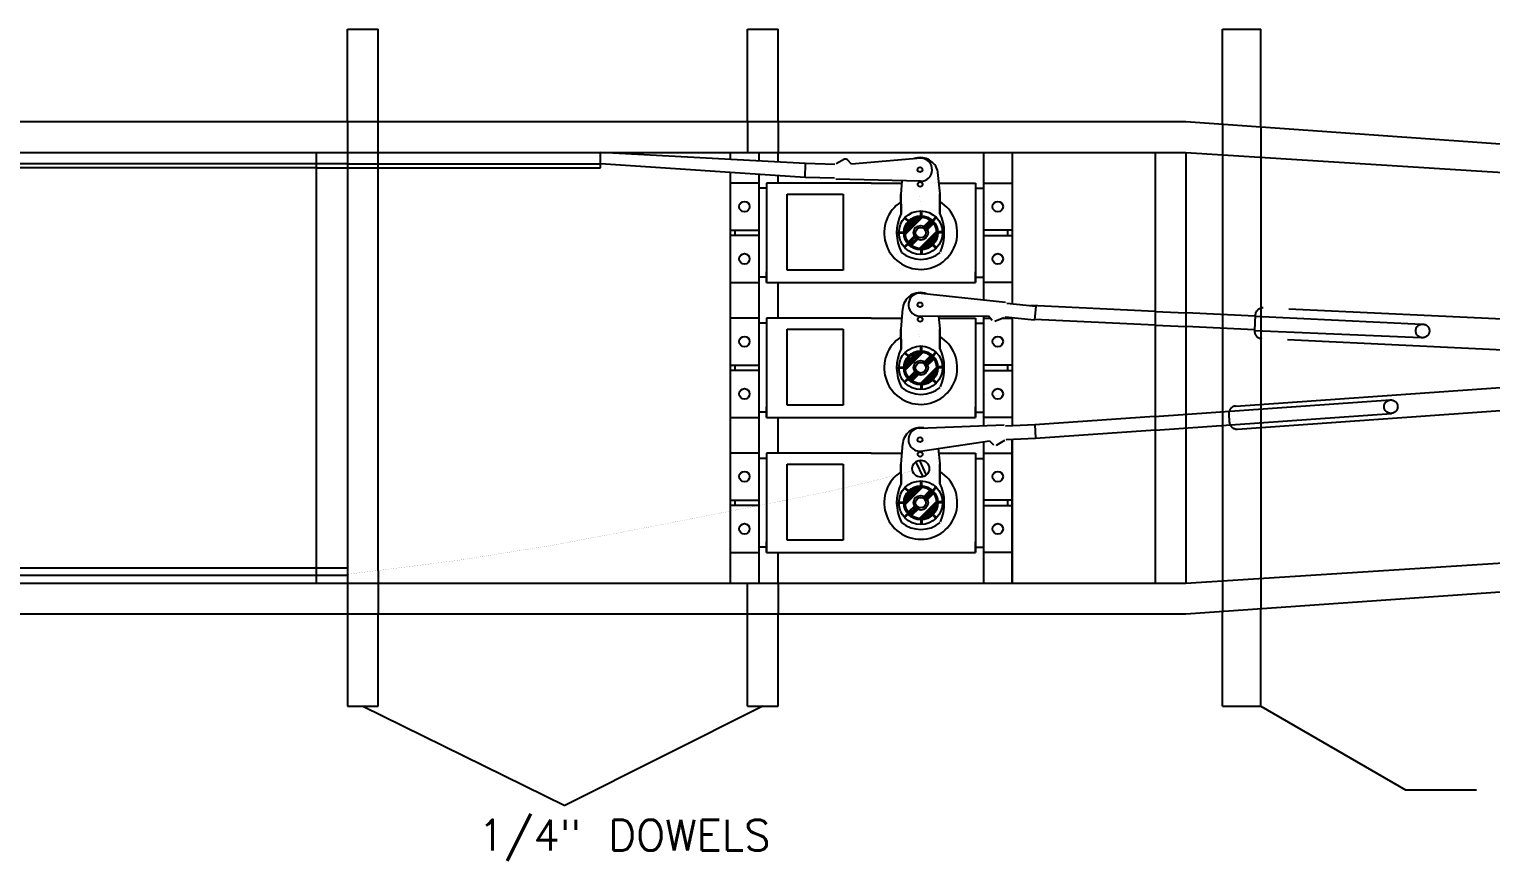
# Model space of a CAD drawing. Extents: x -766 to 850, y -844 to 880.
# Drawn here: x -267.1 to 34.6, y 461.7 to 633.3 of the extents above; entities that cross this region are included whole.
import ezdxf

# ---------------------------------------------------------------- set-up
doc = ezdxf.new("R2010")
doc.units = 0
doc.header["$LTSCALE"] = 25
doc.header["$MEASUREMENT"] = 0
doc.linetypes.add('HIDDEN', pattern=[9.525, 6.35, -3.175])
doc.layers.add('CONSTRUCTION', color=7, linetype='CONTINUOUS')
doc.layers.add('CONTINUOUS', color=7, linetype='CONTINUOUS')
doc.styles.get("Standard").update_dxf_attribs({"font": 'txt.shx'})

# ---------------------------------------------------------------- blocks, each defined once
blk = doc.blocks.new('*U15')
at = {"layer": 'CONSTRUCTION', "color": 7, "linetype": 'Continuous'}
for p, q in [((-86.31, 563.37), (-82.98, 566.7)), ((-86.29, 563.84), (-83.45, 566.69)), ((-86.27, 562.96), (-82.57, 566.67)), ((-86.18, 564.4), (-84.01, 566.57)), ((-82.57, 564.42), (-81.02, 565.97)), ((-82.31, 564.23), (-80.79, 565.75)), ((-82.13, 563.97), (-80.58, 565.52)), ((-82.02, 563.63), (-80.38, 565.26)), ((-85.58, 561.42), (-84.03, 562.97)), ((-85.36, 561.18), (-83.84, 562.71)), ((-85.13, 560.97), (-83.57, 562.52)), ((-84.87, 560.78), (-83.23, 562.41)), ((-83.16, 560.24), (-79.85, 563.55)), ((-82.68, 560.27), (-79.87, 563.08)), ((-82.11, 560.39), (-80, 562.51)), ((-81.22, 560.83), (-80.44, 561.62))]:
    blk.add_line(p, q, dxfattribs=at)
blk = doc.blocks.new('*U16')
at = {"layer": 'CONSTRUCTION', "color": 7, "linetype": 'Continuous'}
for p, q in [((-86.31, 591.43), (-83.18, 594.56)), ((-86.3, 590.99), (-82.74, 594.55)), ((-86.26, 591.93), (-83.68, 594.51)), ((-86.07, 592.56), (-84.32, 594.32)), ((-83.34, 588.11), (-79.86, 591.59)), ((-82.71, 592.34), (-81.13, 593.91)), ((-82.42, 592.17), (-80.89, 593.7)), ((-82.2, 591.95), (-80.67, 593.48)), ((-82.05, 591.64), (-80.47, 593.23)), ((-85.66, 589.38), (-84.09, 590.95)), ((-85.46, 589.14), (-83.93, 590.67)), ((-85.23, 588.92), (-83.7, 590.45)), ((-84.98, 588.72), (-83.39, 590.3)), ((-82.9, 588.1), (-79.86, 591.15)), ((-82.38, 588.17), (-79.93, 590.63)), ((-81.69, 588.41), (-80.16, 589.94))]:
    blk.add_line(p, q, dxfattribs=at)
blk = doc.blocks.new('*U17')
at = {"layer": 'CONSTRUCTION', "color": 7, "linetype": 'Continuous'}
for p, q in [((-86.31, 535.68), (-83.14, 538.85)), ((-86.29, 535.25), (-82.71, 538.83)), ((-86.27, 536.18), (-83.64, 538.8)), ((-86.09, 536.8), (-84.26, 538.63)), ((-82.68, 536.62), (-81.12, 538.18)), ((-82.4, 536.45), (-80.87, 537.98)), ((-82.18, 536.22), (-80.65, 537.75)), ((-82.05, 535.91), (-80.45, 537.5)), ((-85.65, 533.65), (-84.08, 535.22)), ((-85.44, 533.41), (-83.91, 534.94)), ((-85.21, 533.19), (-83.68, 534.72)), ((-84.96, 532.99), (-83.37, 534.58)), ((-83.31, 532.39), (-79.86, 535.85)), ((-82.86, 532.39), (-79.86, 535.4)), ((-82.33, 532.47), (-79.94, 534.87)), ((-81.63, 532.73), (-80.19, 534.17))]:
    blk.add_line(p, q, dxfattribs=at)

msp = doc.modelspace()

# ---------------------------------------------------------------- linework, layer by layer
at = {"layer": 'CONSTRUCTION', "color": 7, "linetype": 'Continuous'}
for p, q in [((-334.76, 614.27), (-28.37, 614.27)), ((-28.37, 614.27), (565.58, 572.41)), ((-328.41, 607.92), (-28.37, 607.92)), ((-207.76, 519.02), (-207.76, 607.92)), ((-201.41, 607.92), (-201.41, 519.02)), ((-34.72, 607.92), (-34.72, 519.02)), ((-28.37, 607.92), (-28.37, 519.02)), ((-122.44, 601.57), (-122.44, 591.87)), ((-116.51, 601.57), (-122.44, 601.57)), ((-116.51, 601.57), (-116.51, 591.87)), ((-114.89, 600.5), (-116.51, 600.5)), ((-93.33, 601.57), (-114.89, 601.57)), ((-114.89, 601.57), (-114.89, 599.42)), ((-114.89, 601.57), (-114.89, 581.08)), ((-93.33, 601.57), (-86.99, 601.57)), ((-79.4, 601.57), (-71.76, 601.57)), ((-71.76, 601.57), (-71.76, 581.08)), ((-71.76, 601.57), (-71.76, 599.42)), ((-71.76, 601.57), (-71.76, 581.08)), ((-71.76, 600.5), (-70.14, 600.5)), ((-70.14, 601.57), (-64.21, 601.57)), ((-70.14, 601.57), (-70.14, 591.87)), ((-64.21, 601.57), (-64.21, 591.87)), ((-110.68, 583.61), (-110.68, 599.28)), ((-110.68, 599.28), (-99.06, 599.28)), ((-99.06, 599.28), (-99.06, 583.61)), ((-122.44, 591.87), (-116.51, 591.87)), ((-121.47, 591.87), (-121.47, 590.73)), ((-64.21, 591.87), (-70.14, 591.87)), ((-65.18, 591.87), (-65.18, 590.73)), ((-116.51, 590.73), (-122.44, 590.73)), ((-122.44, 590.73), (-122.44, 581.08)), ((-116.51, 590.73), (-116.51, 581.08)), ((-70.14, 590.73), (-70.14, 581.08)), ((-70.14, 590.73), (-64.21, 590.73)), ((-64.21, 590.73), (-64.21, 581.08)), ((-114.89, 581.08), (-114.89, 583.24)), ((-99.06, 583.61), (-110.68, 583.61)), ((-71.76, 581.08), (-71.76, 583.24)), ((-122.44, 581.08), (-116.51, 581.08)), ((-114.89, 582.16), (-116.51, 582.16)), ((-114.89, 581.08), (-71.76, 581.08)), ((-71.76, 582.16), (-70.14, 582.16)), ((-64.21, 581.08), (-70.14, 581.08)), ((-82.98, 578.86), (-65.61, 577.02)), ((-65.34, 576.82), (-59.31, 576.18)), ((-59.31, 576.18), (-59.62, 573.35)), ((-116.51, 573.72), (-122.44, 573.72)), ((-122.44, 573.72), (-122.44, 564.01)), ((-116.51, 573.72), (-116.51, 564.01)), ((-93.33, 573.72), (-114.89, 573.72)), ((-114.89, 573.72), (-114.89, 553.23)), ((-114.89, 573.72), (-114.89, 571.56)), ((-93.33, 573.72), (-86.99, 573.72)), ((-83.48, 574.13), (-69.1, 574.2)), ((-83.22, 574.18), (-83.23, 574.18)), ((-79.4, 573.72), (-71.76, 573.72)), ((-71.76, 573.72), (-71.76, 553.23)), ((-71.76, 573.72), (-71.76, 553.23)), ((-71.76, 573.72), (-71.76, 571.56)), ((-70.14, 573.72), (-68.72, 573.72)), ((-70.14, 573.72), (-70.14, 564.01)), ((-69.1, 574.2), (-68.35, 573.26)), ((-67.76, 573.11), (-65.95, 573.86)), ((-66.29, 573.72), (-64.21, 573.72)), ((-65.64, 573.99), (-59.62, 573.35)), ((-64.21, 573.72), (-64.21, 564.01)), ((-114.89, 572.64), (-116.51, 572.64)), ((-110.68, 555.76), (-110.68, 571.43)), ((-110.68, 571.43), (-99.06, 571.43)), ((-99.06, 571.43), (-99.06, 555.76)), ((-71.76, 572.64), (-70.14, 572.64)), ((-122.44, 564.01), (-116.51, 564.01)), ((-116.51, 562.88), (-122.44, 562.88)), ((-122.44, 562.88), (-122.44, 553.23)), ((-121.47, 564.01), (-121.47, 562.88)), ((-116.51, 562.88), (-116.51, 553.23)), ((-64.21, 564.01), (-70.14, 564.01)), ((-70.14, 562.88), (-64.21, 562.88)), ((-70.14, 562.88), (-70.14, 553.23)), ((-65.18, 564.01), (-65.18, 562.88)), ((-64.21, 562.88), (-64.21, 553.23)), ((-114.89, 553.23), (-114.89, 555.39)), ((-99.06, 555.76), (-110.68, 555.76)), ((-71.76, 553.23), (-71.76, 555.39)), ((-122.44, 553.23), (-116.51, 553.23)), ((-114.89, 554.31), (-116.51, 554.31)), ((-114.89, 553.23), (-71.76, 553.23)), ((-71.76, 554.31), (-70.14, 554.31)), ((-64.21, 553.23), (-70.14, 553.23)), ((-28.37, 512.67), (565.58, 554.53)), ((-83.32, 551.02), (-65.87, 551.68)), ((-65.58, 551.52), (-59.52, 551.75)), ((-59.52, 551.75), (-59.41, 548.91)), ((-83.14, 546.26), (-68.92, 548.38)), ((-82.89, 546.35), (-82.9, 546.35)), ((-68.92, 548.38), (-68.04, 547.56)), ((-67.43, 547.5), (-65.75, 548.5)), ((-65.47, 548.68), (-59.41, 548.91)), ((-122.44, 545.86), (-122.44, 536.16)), ((-116.51, 545.86), (-122.44, 545.86)), ((-116.51, 545.86), (-116.51, 536.16)), ((-114.89, 544.78), (-116.51, 544.78)), ((-114.89, 545.86), (-114.89, 543.71)), ((-93.33, 545.86), (-114.89, 545.86)), ((-114.89, 545.86), (-114.89, 525.37)), ((-110.68, 543.57), (-99.06, 543.57)), ((-110.68, 527.9), (-110.68, 543.57)), ((-99.06, 543.57), (-99.06, 527.9)), ((-93.33, 545.86), (-86.99, 545.86)), ((-79.4, 545.86), (-71.76, 545.86)), ((-71.76, 545.86), (-71.76, 525.37)), ((-71.76, 545.86), (-71.76, 543.71)), ((-71.76, 545.86), (-71.76, 525.37)), ((-71.76, 544.78), (-70.14, 544.78)), ((-70.14, 545.86), (-64.21, 545.86)), ((-70.14, 545.86), (-70.14, 536.16)), ((-64.21, 545.86), (-64.21, 536.16)), ((-122.44, 536.16), (-116.51, 536.16)), ((-122.44, 535.02), (-122.44, 525.37)), ((-116.51, 535.02), (-122.44, 535.02)), ((-121.47, 536.16), (-121.47, 535.02)), ((-116.51, 535.02), (-116.51, 525.37)), ((-64.21, 536.16), (-70.14, 536.16)), ((-70.14, 535.02), (-70.14, 525.37)), ((-70.14, 535.02), (-64.21, 535.02)), ((-65.18, 536.16), (-65.18, 535.02)), ((-64.21, 535.02), (-64.21, 525.37)), ((-99.06, 527.9), (-110.68, 527.9)), ((-122.44, 525.37), (-116.51, 525.37)), ((-114.89, 526.45), (-116.51, 526.45)), ((-114.89, 525.37), (-114.89, 527.53)), ((-114.89, 525.37), (-71.76, 525.37)), ((-71.76, 525.37), (-71.76, 527.53)), ((-71.76, 526.45), (-70.14, 526.45)), ((-64.21, 525.37), (-70.14, 525.37)), ((-328.41, 519.02), (-28.37, 519.02)), ((-334.76, 512.67), (-28.37, 512.67))]:
    msp.add_line(p, q, dxfattribs=at)
at = {"layer": 'CONSTRUCTION', "color": 3, "linetype": 'HIDDEN'}
for p, q in [((-28.37, 607.92), (568.53, 569.82)), ((-28.37, 519.02), (568.53, 557.12))]:
    msp.add_line(p, q, dxfattribs=at)
at = {"layer": 'CONSTRUCTION', "color": 7, "linetype": 'Continuous', "const_width": 0.01}
for points in [[(-65.61, 577.02), (-65.59, 576.99), (-65.58, 576.97), (-65.56, 576.95), (-65.54, 576.93), (-65.52, 576.91), (-65.5, 576.89), (-65.47, 576.88), (-65.45, 576.87), (-65.42, 576.85), (-65.4, 576.84), (-65.34, 576.82)], [(-68.35, 573.26), (-68.28, 573.19), (-68.19, 573.13), (-68.1, 573.09), (-68, 573.07), (-67.91, 573.07), (-67.81, 573.09), (-67.76, 573.11)], [(-65.95, 573.86), (-65.93, 573.88), (-65.9, 573.9), (-65.88, 573.92), (-65.86, 573.93), (-65.83, 573.95), (-65.81, 573.96), (-65.78, 573.97), (-65.76, 573.98), (-65.73, 573.98), (-65.7, 573.99), (-65.67, 573.99), (-65.64, 573.99)], [(-65.87, 551.68), (-65.85, 551.66), (-65.83, 551.64), (-65.81, 551.62), (-65.79, 551.6), (-65.76, 551.58), (-65.74, 551.57), (-65.71, 551.56), (-65.69, 551.55), (-65.66, 551.54), (-65.63, 551.54), (-65.58, 551.52)], [(-68.04, 547.56), (-67.96, 547.5), (-67.87, 547.46), (-67.77, 547.43), (-67.67, 547.43), (-67.58, 547.44), (-67.48, 547.47), (-67.43, 547.5)], [(-65.75, 548.5), (-65.73, 548.53), (-65.71, 548.55), (-65.69, 548.57), (-65.67, 548.59), (-65.65, 548.6), (-65.63, 548.62), (-65.61, 548.63), (-65.58, 548.65), (-65.55, 548.66), (-65.53, 548.66), (-65.5, 548.67), (-65.47, 548.68)]]:
    msp.add_lwpolyline(points, dxfattribs=at)
at = {"layer": 'CONSTRUCTION', "color": 7, "linetype": 'Continuous'}
for centre, radius in [((-119.48, 596.72), 1.08), ((-67.18, 596.72), 1.08), ((-83.08, 591.33), 3.24), ((-83.08, 591.33), 1.08), ((-119.48, 585.94), 1.08), ((-67.18, 585.94), 1.08), ((-119.48, 568.87), 1.08), ((-67.18, 568.87), 1.08), ((-83.08, 563.47), 3.24), ((-83.08, 563.47), 1.08), ((-119.48, 558.08), 1.08), ((-67.18, 558.08), 1.08), ((-119.48, 541.01), 1.08), ((-67.18, 541.01), 1.08), ((-83.08, 535.62), 3.24), ((-83.08, 535.62), 1.08), ((-119.48, 530.23), 1.08), ((-67.18, 530.23), 1.08)]:
    msp.add_circle(centre, radius, dxfattribs=at)
for centre, radius, start, end in [((-83.08, 591.33), 7.55, 122.6454, 58.6481), ((-83.23, 576.5), 2.38, 83.9294, 263.9294), ((-83.08, 563.47), 7.55, 122.6454, 58.6481), ((-83.23, 548.64), 2.38, 92.1548, 272.1548), ((-83.08, 535.62), 7.55, 122.6454, 58.6481)]:
    msp.add_arc(centre, radius, start, end, dxfattribs=at)
at = {"layer": 'CONTINUOUS', "color": 7, "linetype": 'Continuous'}
for p, q in [((-201.41, 614.27), (-201.41, 633.32)), ((-201.41, 633.32), (-195.06, 633.32)), ((-195.06, 614.27), (-195.06, 633.32)), ((-118.86, 614.27), (-118.86, 633.32)), ((-118.86, 633.32), (-112.51, 633.32)), ((-112.51, 614.27), (-112.51, 633.32)), ((-20.83, 633.32), (-12.89, 633.32)), ((-20.83, 613.74), (-20.83, 633.32)), ((-12.89, 613.18), (-12.89, 633.32)), ((-106.89, 605.59), (-149.17, 607.92)), ((-149.17, 604.75), (-149.17, 607.92)), ((-122.44, 607.92), (-122.44, 606.45)), ((-122.44, 607.92), (-116.51, 607.92)), ((-116.51, 607.92), (-116.51, 606.12)), ((-112.51, 605.9), (-112.51, 607.92)), ((-98.79, 606.48), (-100.54, 605.58)), ((-97.36, 605.5), (-98.19, 606.37)), ((-83.04, 606.71), (-97.36, 605.5)), ((-70.14, 607.92), (-70.14, 577.5)), ((-70.14, 607.92), (-64.21, 607.92)), ((-64.21, 607.92), (-64.21, 576.7)), ((-207.76, 604.75), (-328.41, 604.75)), ((-201.41, 604.75), (-149.17, 604.75)), ((-195.06, 521.58), (-195.06, 604.75)), ((-106.96, 602.74), (-149.17, 605.54)), ((-122.44, 603.77), (-122.44, 519.02)), ((-116.51, 603.38), (-116.51, 519.02)), ((-106.96, 602.74), (-106.89, 605.59)), ((-100.83, 605.43), (-106.89, 605.59)), ((-79.68, 604.37), (-79.17, 599.37)), ((-79.68, 604.37), (-79.17, 599.37)), ((-79.68, 604.37), (-79.17, 599.37)), ((-112.51, 601.57), (-112.51, 603.11)), ((-100.91, 602.58), (-106.96, 602.74)), ((-83.16, 601.95), (-100.62, 602.41)), ((-86.95, 602.05), (-87.17, 599.28)), ((-86.95, 602.05), (-87.17, 599.28)), ((-86.95, 602.05), (-87.17, 599.28)), ((-87.13, 595.28), (-87.17, 599.28)), ((-87.13, 595.28), (-87.17, 599.28)), ((-87.17, 599.28), (-87.13, 595.28)), ((-87.13, 595.28), (-87.17, 599.28)), ((-87.17, 599.28), (-87.13, 595.28)), ((-87.17, 599.28), (-87.13, 595.28)), ((-79.13, 595.37), (-79.17, 599.37)), ((-79.13, 595.37), (-79.17, 599.37)), ((-79.17, 599.37), (-79.13, 595.37)), ((-79.17, 599.37), (-79.13, 595.37)), ((-79.13, 595.37), (-79.17, 599.37)), ((-79.17, 599.37), (-79.13, 595.37)), ((-86.42, 594.35), (-85.69, 593.66)), ((-86.42, 594.35), (-85.69, 593.66)), ((-86.42, 594.35), (-85.69, 593.66)), ((-86.42, 594.35), (-85.69, 593.66)), ((-86.42, 594.35), (-85.69, 593.66)), ((-86.28, 594.49), (-85.56, 593.8)), ((-83.13, 595.83), (-83.12, 594.83)), ((-83.13, 595.83), (-83.12, 594.83)), ((-83.13, 595.83), (-83.12, 594.83)), ((-83.13, 595.83), (-83.12, 594.83)), ((-83.13, 595.83), (-83.12, 594.83)), ((-82.93, 595.83), (-82.92, 594.83)), ((-80.68, 593.88), (-79.99, 594.6)), ((-80.54, 593.74), (-79.85, 594.47)), ((-80.54, 593.74), (-79.85, 594.47)), ((-80.54, 593.74), (-79.85, 594.47)), ((-80.54, 593.74), (-79.85, 594.47)), ((-80.54, 593.74), (-79.85, 594.47)), ((-87.58, 591.48), (-86.58, 591.49)), ((-87.58, 591.28), (-86.58, 591.29)), ((-87.58, 591.28), (-86.58, 591.29)), ((-87.58, 591.28), (-86.58, 591.29)), ((-87.58, 591.28), (-86.58, 591.29)), ((-87.58, 591.28), (-86.58, 591.29)), ((-79.59, 591.57), (-78.59, 591.58)), ((-79.59, 591.37), (-78.59, 591.38)), ((-79.59, 591.37), (-78.59, 591.38)), ((-79.59, 591.37), (-78.59, 591.38)), ((-79.59, 591.37), (-78.59, 591.38)), ((-79.59, 591.37), (-78.59, 591.38)), ((-86.51, 588.42), (-85.79, 589.11)), ((-86.38, 588.28), (-85.65, 588.97)), ((-86.38, 588.28), (-85.65, 588.97)), ((-86.38, 588.28), (-85.65, 588.97)), ((-86.38, 588.28), (-85.65, 588.97)), ((-86.38, 588.28), (-85.65, 588.97)), ((-80.66, 588.8), (-79.94, 588.11)), ((-80.66, 588.8), (-79.94, 588.11)), ((-80.66, 588.8), (-79.94, 588.11)), ((-80.66, 588.8), (-79.94, 588.11)), ((-80.66, 588.8), (-79.94, 588.11)), ((-80.53, 588.94), (-79.8, 588.26)), ((-83.04, 587.83), (-83.03, 586.83)), ((-83.04, 587.83), (-83.03, 586.83)), ((-83.04, 587.83), (-83.03, 586.83)), ((-83.04, 587.83), (-83.03, 586.83)), ((-83.04, 587.83), (-83.03, 586.83)), ((-82.84, 587.83), (-82.83, 586.83)), ((-112.51, 573.72), (-112.51, 581.08)), ((-34.72, 575.09), (-60.39, 576.3)), ((-86.83, 575.71), (-87.17, 571.43)), ((-86.83, 575.71), (-87.17, 571.43)), ((-86.83, 575.71), (-87.17, 571.43)), ((-79.44, 574.15), (-79.17, 571.52)), ((-79.44, 574.15), (-79.17, 571.52)), ((-79.44, 574.15), (-79.17, 571.52)), ((-70.14, 574.19), (-70.14, 551.52)), ((-64.21, 573.84), (-64.21, 551.57)), ((-34.72, 572.29), (-59.6, 573.46)), ((-87.13, 567.43), (-87.17, 571.43)), ((-87.17, 571.43), (-87.13, 567.43)), ((-87.13, 567.43), (-87.17, 571.43)), ((-87.17, 571.43), (-87.13, 567.43)), ((-87.13, 567.43), (-87.17, 571.43)), ((-87.17, 571.43), (-87.13, 567.43)), ((-79.17, 571.52), (-79.13, 567.52)), ((-79.13, 567.52), (-79.17, 571.52)), ((-79.17, 571.52), (-79.13, 567.52)), ((-79.13, 567.52), (-79.17, 571.52)), ((-79.17, 571.52), (-79.13, 567.52)), ((-79.13, 567.52), (-79.17, 571.52)), ((-83.13, 567.97), (-83.12, 566.97)), ((-83.13, 567.97), (-83.12, 566.97)), ((-83.13, 567.97), (-83.12, 566.97)), ((-83.13, 567.97), (-83.12, 566.97)), ((-83.13, 567.97), (-83.12, 566.97)), ((-82.93, 567.98), (-82.92, 566.98)), ((-86.42, 566.49), (-85.69, 565.8)), ((-86.42, 566.49), (-85.69, 565.8)), ((-86.42, 566.49), (-85.69, 565.8)), ((-86.42, 566.49), (-85.69, 565.8)), ((-86.42, 566.49), (-85.69, 565.8)), ((-86.28, 566.64), (-85.56, 565.95)), ((-80.68, 566.02), (-79.99, 566.75)), ((-80.54, 565.88), (-79.85, 566.61)), ((-80.54, 565.88), (-79.85, 566.61)), ((-80.54, 565.88), (-79.85, 566.61)), ((-80.54, 565.88), (-79.85, 566.61)), ((-80.54, 565.88), (-79.85, 566.61)), ((-87.58, 563.62), (-86.58, 563.63)), ((-87.58, 563.42), (-86.58, 563.43)), ((-87.58, 563.42), (-86.58, 563.43)), ((-87.58, 563.42), (-86.58, 563.43)), ((-87.58, 563.42), (-86.58, 563.43)), ((-87.58, 563.42), (-86.58, 563.43)), ((-86.51, 560.57), (-85.79, 561.25)), ((-86.38, 560.42), (-85.65, 561.11)), ((-86.38, 560.42), (-85.65, 561.11)), ((-86.38, 560.42), (-85.65, 561.11)), ((-86.38, 560.42), (-85.65, 561.11)), ((-86.38, 560.42), (-85.65, 561.11)), ((-80.53, 561.09), (-79.8, 560.4)), ((-79.59, 563.71), (-78.59, 563.72)), ((-79.59, 563.51), (-78.59, 563.52)), ((-79.59, 563.51), (-78.59, 563.52)), ((-79.59, 563.51), (-78.59, 563.52)), ((-79.59, 563.51), (-78.59, 563.52)), ((-79.59, 563.51), (-78.59, 563.52)), ((-83.04, 559.97), (-83.03, 558.97)), ((-83.04, 559.97), (-83.03, 558.97)), ((-83.04, 559.97), (-83.03, 558.97)), ((-83.04, 559.97), (-83.03, 558.97)), ((-83.04, 559.97), (-83.03, 558.97)), ((-82.84, 559.98), (-82.83, 558.98)), ((-80.66, 560.94), (-79.94, 560.26)), ((-80.66, 560.94), (-79.94, 560.26)), ((-80.66, 560.94), (-79.94, 560.26)), ((-80.66, 560.94), (-79.94, 560.26)), ((-80.66, 560.94), (-79.94, 560.26)), ((-112.51, 545.86), (-112.51, 553.23)), ((-59.52, 551.75), (-34.82, 553.48)), ((-59.41, 548.91), (-34.62, 550.65)), ((-86.83, 547.86), (-87.17, 543.57)), ((-86.83, 547.86), (-87.17, 543.57)), ((-86.83, 547.86), (-87.17, 543.57)), ((-79.49, 546.81), (-79.17, 543.66)), ((-79.49, 546.81), (-79.17, 543.66)), ((-79.49, 546.81), (-79.17, 543.66)), ((-70.14, 548.2), (-70.14, 519.02)), ((-64.21, 519.02), (-64.21, 548.73)), ((-64.21, 548.73), (-64.21, 519.02)), ((-87.13, 539.57), (-87.17, 543.57)), ((-87.17, 543.57), (-87.13, 539.57)), ((-87.13, 539.57), (-87.17, 543.57)), ((-87.17, 543.57), (-87.13, 539.57)), ((-87.13, 539.57), (-87.17, 543.57)), ((-87.17, 543.57), (-87.13, 539.57)), ((-84.09, 543.98), (-82.67, 540.97)), ((-83.37, 544.32), (-81.95, 541.31)), ((-79.13, 539.66), (-79.17, 543.66)), ((-79.17, 543.66), (-79.13, 539.66)), ((-79.13, 539.66), (-79.17, 543.66)), ((-79.17, 543.66), (-79.13, 539.66)), ((-79.13, 539.66), (-79.17, 543.66)), ((-79.17, 543.66), (-79.13, 539.66)), ((-83.13, 540.12), (-83.12, 539.12)), ((-83.13, 540.12), (-83.12, 539.12)), ((-83.13, 540.12), (-83.12, 539.12)), ((-83.13, 540.12), (-83.12, 539.12)), ((-83.13, 540.12), (-83.12, 539.12)), ((-82.93, 540.12), (-82.92, 539.12)), ((-86.42, 538.64), (-85.69, 537.95)), ((-86.42, 538.64), (-85.69, 537.95)), ((-86.42, 538.64), (-85.69, 537.95)), ((-86.42, 538.64), (-85.69, 537.95)), ((-86.42, 538.64), (-85.69, 537.95)), ((-86.28, 538.78), (-85.56, 538.09)), ((-80.68, 538.17), (-79.99, 538.89)), ((-80.54, 538.03), (-79.85, 538.76)), ((-80.54, 538.03), (-79.85, 538.76)), ((-80.54, 538.03), (-79.85, 538.76)), ((-80.54, 538.03), (-79.85, 538.76)), ((-80.54, 538.03), (-79.85, 538.76)), ((-87.58, 535.77), (-86.58, 535.78)), ((-87.58, 535.57), (-86.58, 535.58)), ((-87.58, 535.57), (-86.58, 535.58)), ((-87.58, 535.57), (-86.58, 535.58)), ((-87.58, 535.57), (-86.58, 535.58)), ((-87.58, 535.57), (-86.58, 535.58)), ((-79.59, 535.86), (-78.59, 535.87)), ((-79.59, 535.66), (-78.59, 535.67)), ((-79.59, 535.66), (-78.59, 535.67)), ((-79.59, 535.66), (-78.59, 535.67)), ((-79.59, 535.66), (-78.59, 535.67)), ((-79.59, 535.66), (-78.59, 535.67)), ((-86.51, 532.71), (-85.79, 533.4)), ((-86.38, 532.57), (-85.65, 533.25)), ((-86.38, 532.57), (-85.65, 533.25)), ((-86.38, 532.57), (-85.65, 533.25)), ((-86.38, 532.57), (-85.65, 533.25)), ((-86.38, 532.57), (-85.65, 533.25)), ((-83.04, 532.12), (-83.03, 531.12)), ((-83.04, 532.12), (-83.03, 531.12)), ((-83.04, 532.12), (-83.03, 531.12)), ((-83.04, 532.12), (-83.03, 531.12)), ((-83.04, 532.12), (-83.03, 531.12)), ((-82.84, 532.12), (-82.83, 531.12)), ((-80.66, 533.09), (-79.94, 532.4)), ((-80.66, 533.09), (-79.94, 532.4)), ((-80.66, 533.09), (-79.94, 532.4)), ((-80.66, 533.09), (-79.94, 532.4)), ((-80.66, 533.09), (-79.94, 532.4)), ((-80.53, 533.23), (-79.8, 532.54)), ((-112.51, 519.02), (-112.51, 525.37)), ((-334.76, 522.2), (-201.41, 522.2)), ((-334.82, 520.67), (-201.41, 520.67)), ((-122.44, 519.02), (-116.51, 519.02)), ((-70.14, 519.02), (-64.21, 519.02)), ((-20.83, 493.62), (-20.83, 513.21)), ((-12.89, 493.62), (-12.89, 513.76)), ((-201.41, 512.67), (-201.41, 493.62)), ((-195.06, 493.62), (-195.06, 512.67)), ((-118.86, 493.62), (-118.86, 512.67)), ((-112.51, 493.62), (-112.51, 512.67)), ((-201.41, 493.62), (-195.06, 493.62)), ((-118.86, 493.62), (-112.51, 493.62)), ((-20.83, 493.62), (-12.89, 493.62))]:
    msp.add_line(p, q, dxfattribs=at)
at = {"layer": 'CONTINUOUS', "color": 3, "linetype": 'HIDDEN'}
for p, q in [((-201.41, 614.27), (-201.41, 607.92)), ((-195.06, 604.75), (-195.06, 614.27)), ((-118.86, 614.27), (-118.86, 607.92)), ((-112.51, 614.27), (-112.51, 607.92)), ((-20.83, 613.74), (-20.83, 513.21)), ((-12.89, 613.18), (-12.89, 513.76)), ((-201.41, 605.54), (-334.76, 605.54)), ((-207.76, 604.75), (-201.41, 604.75)), ((-201.41, 605.54), (-149.17, 605.54)), ((-18.04, 555.58), (320.53, 579.34)), ((-34.72, 575.09), (-28.37, 574.79)), ((-14.06, 574.11), (-28.37, 574.79)), ((-17.7, 550.83), (320.86, 574.59)), ((-14.05, 574.3), (-14.2, 571.13)), ((-14.06, 574.11), (20.35, 572.49)), ((389.32, 556.88), (-12.39, 575.81)), ((-34.72, 572.29), (-28.37, 571.99)), ((-14.19, 571.32), (-28.37, 571.99)), ((-14.2, 571.13), (20.22, 569.7)), ((389.02, 550.53), (-12.69, 569.47)), ((-34.82, 553.42), (13.86, 556.83)), ((-34.72, 550.62), (14.06, 554.05)), ((-19.51, 553.89), (-19.4, 552.3)), ((-201.41, 519.02), (-201.41, 512.67)), ((-195.06, 521.58), (-195.06, 512.67)), ((-118.86, 512.67), (-118.86, 519.02)), ((-112.51, 519.02), (-112.51, 512.67))]:
    msp.add_line(p, q, dxfattribs=at)
at = {"layer": 'CONTINUOUS', "color": 5, "linetype": 'Continuous'}
for p, q in [((-198.23, 493.62), (-156.56, 473.14)), ((-115.69, 493.62), (-156.56, 473.14)), ((-12.89, 493.62), (16.99, 476.37)), ((16.99, 476.37), (31.63, 476.37))]:
    msp.add_line(p, q, dxfattribs=at)
at = {"layer": 'CONTINUOUS', "color": 7, "linetype": 'Continuous'}
for points, const_width in [([(-100.54, 605.58), (-100.56, 605.56), (-100.58, 605.54), (-100.6, 605.52), (-100.62, 605.5), (-100.64, 605.49), (-100.67, 605.47), (-100.69, 605.46), (-100.72, 605.45), (-100.74, 605.44), (-100.77, 605.44), (-100.8, 605.43), (-100.83, 605.43)], 0.01), ([(-100.62, 602.41), (-100.64, 602.43), (-100.66, 602.45), (-100.68, 602.47), (-100.7, 602.49), (-100.72, 602.51), (-100.75, 602.52), (-100.77, 602.53), (-100.8, 602.55), (-100.82, 602.56), (-100.85, 602.57), (-100.91, 602.58)], 0.01), ([(-83.17, 598.83), (-83.24, 598.82), (-83.32, 598.8), (-83.39, 598.77), (-83.46, 598.73), (-83.52, 598.68), (-83.57, 598.62), (-83.61, 598.55), (-83.64, 598.48), (-83.66, 598.4), (-83.66, 598.32), (-83.65, 598.25), (-83.63, 598.17), (-83.6, 598.1), (-83.56, 598.03), (-83.51, 597.97), (-83.45, 597.92), (-83.38, 597.88), (-83.31, 597.85), (-83.23, 597.83), (-83.16, 597.83), (-83.08, 597.84), (-83, 597.86), (-82.93, 597.89), (-82.86, 597.93), (-82.8, 597.98), (-82.75, 598.04), (-82.71, 598.11), (-82.68, 598.18), (-82.67, 598.26), (-82.66, 598.33), (-82.67, 598.41), (-82.69, 598.49), (-82.72, 598.56), (-82.76, 598.63), (-82.81, 598.69), (-82.87, 598.74), (-82.94, 598.78), (-83.01, 598.81), (-83.09, 598.82), (-83.17, 598.83)], 0.01), ([(-83.17, 570.97), (-83.24, 570.97), (-83.32, 570.95), (-83.39, 570.92), (-83.46, 570.87), (-83.52, 570.82), (-83.57, 570.76), (-83.61, 570.7), (-83.64, 570.62), (-83.66, 570.55), (-83.66, 570.47), (-83.65, 570.39), (-83.63, 570.31), (-83.6, 570.24), (-83.56, 570.18), (-83.51, 570.12), (-83.45, 570.07), (-83.38, 570.03), (-83.31, 570), (-83.23, 569.98), (-83.16, 569.97), (-83.08, 569.98), (-83, 570), (-82.93, 570.03), (-82.86, 570.07), (-82.8, 570.12), (-82.75, 570.18), (-82.71, 570.25), (-82.68, 570.32), (-82.67, 570.4), (-82.66, 570.48), (-82.67, 570.56), (-82.69, 570.63), (-82.72, 570.71), (-82.76, 570.77), (-82.81, 570.83), (-82.87, 570.88), (-82.94, 570.92), (-83.01, 570.95), (-83.09, 570.97), (-83.17, 570.97)], 0.01), ([(-201.84, 520.79), (-178.57, 523.72), (-158.71, 526.91), (-139.75, 530.49), (-116.42, 535.05), (-102.57, 537.84), (-94.31, 539.75), (-84.77, 542.22)], 0.016)]:
    msp.add_lwpolyline(points, dxfattribs=dict(at, const_width=const_width))
for centre, radius in [((-83.23, 604.33), 0.5), ((-83.19, 601.33), 0.5), ((-83.08, 591.33), 4.5), ((-83.08, 591.33), 3.5), ((-83.08, 591.33), 1.5), ((-83.23, 576.47), 0.5), ((-83.19, 573.47), 0.5), ((-83.08, 563.47), 4.5), ((-83.08, 563.47), 3.5), ((-83.08, 563.47), 1.5), ((-83.23, 548.62), 0.5), ((-83.19, 545.62), 0.5), ((-83.07, 542.65), 1.75), ((-83.08, 535.62), 4.5), ((-83.08, 535.62), 3.5), ((-83.08, 535.62), 1.5)]:
    msp.add_circle(centre, radius, dxfattribs=at)
at = {"layer": 'CONTINUOUS', "color": 3, "linetype": 'HIDDEN'}
for centre, radius in [((20.5, 571.08), 1.41), ((13.96, 555.44), 1.4)]:
    msp.add_circle(centre, radius, dxfattribs=at)
at = {"layer": 'CONTINUOUS', "color": 7, "linetype": 'Continuous'}
for centre, radius, start, end in [((-98.56, 606.03), 0.508, 43.4884, 117.1634), ((-83.16, 603.14), 3.69, 19.4874, 110.8709), ((-83.26, 607.33), 0.5, 270.6468, 272.0415), ((-83.1, 604.33), 2.38, 268.4884, 88.4884), ((-79.26, 591.37), 8.79, 153.5731, 207.7205), ((-87.85, 591.28), 9.64, 336.1326, 25.1609), ((-83.04, 592.05), 6.22, 229.9599, 310.0401), ((-83.16, 575.28), 3.69, 69.8635, 177.6574), ((-83.26, 579.47), 0.5, 270.6468, 272.0415), ((-79.26, 563.52), 8.79, 153.5731, 207.7205), ((-87.85, 563.42), 9.64, 336.1326, 25.1609), ((-83.04, 564.19), 6.22, 229.9599, 310.0401), ((-83.16, 547.43), 3.69, 79.0866, 177.6574), ((-83.26, 551.62), 0.5, 270.6468, 272.0415), ((-79.26, 535.66), 8.79, 153.5731, 207.7205), ((-87.85, 535.56), 9.64, 336.1326, 25.1609), ((-83.04, 536.33), 6.22, 229.9599, 310.0401)]:
    msp.add_arc(centre, radius, start, end, dxfattribs=at)
at = {"layer": 'CONTINUOUS', "color": 3, "linetype": 'HIDDEN'}
for centre, start, end in [((-12.46, 574.23), 87.3012, 177.3012), ((-12.61, 571.06), 177.3012, 267.3012), ((-17.93, 554), 94.0148, 184.0148), ((-17.81, 552.41), 184.0148, 274.0148)]:
    msp.add_arc(centre, 1.59, start, end, dxfattribs=at)

# ---------------------------------------------------------------- block references
at = {"layer": 'CONSTRUCTION'}
for name in ['*U16', '*U15', '*U17']:
    msp.add_blockref(name, (0, 0), dxfattribs=at)

# ---------------------------------------------------------------- texts
at = {"layer": 'CONTINUOUS', "color": 7, "linetype": 'Continuous'}
msp.add_text('1/4" DOWELS', height=6.35, dxfattribs=at).set_placement((-174.44, 463.86))

doc.saveas('drawing.dxf')
